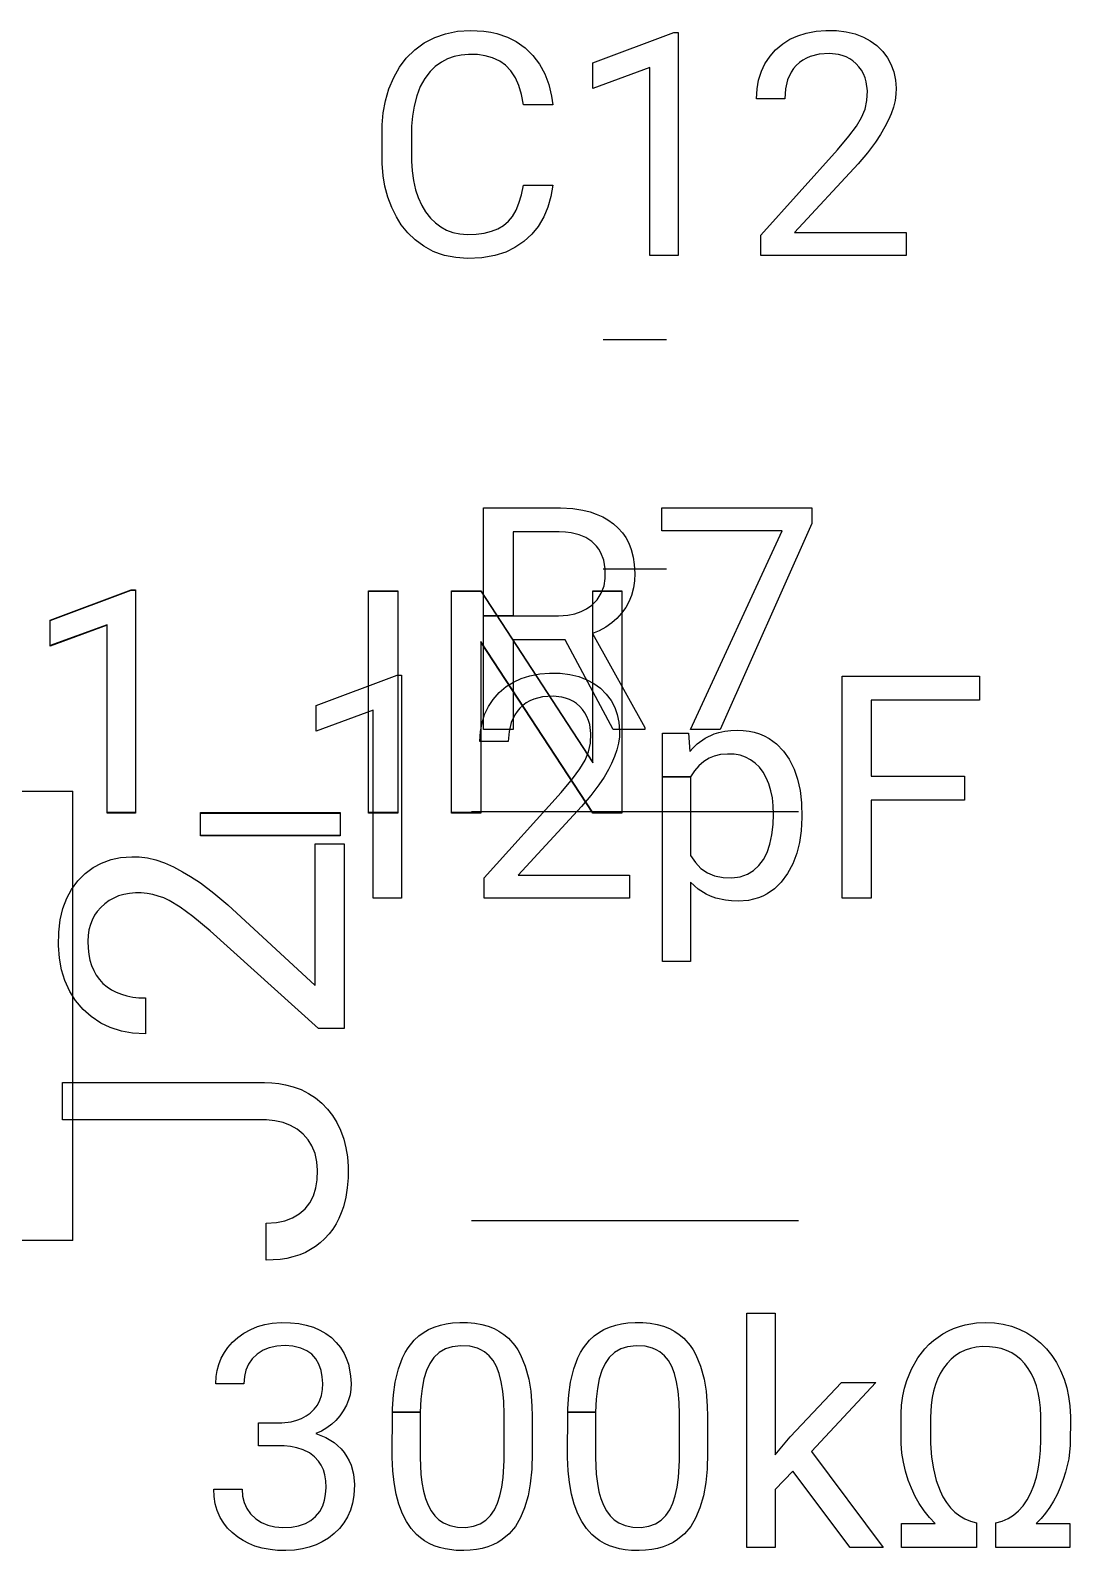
# Model space of a CAD drawing. Header units: inches. Extents: x 3.88 to 7.82, y -6.06 to -2.14.
# Drawn here: x 4.9729 to 5.155, y -3.637 to -3.3707 of the extents above; entities that cross this region are included whole.
import ezdxf

# ---------------------------------------------------------------- set-up
doc = ezdxf.new("R2010")
doc.units = ezdxf.units.IN
doc.header["$MEASUREMENT"] = 0
doc.layers.add('F.Silkscreen', color=41, linetype='CONTINUOUS', true_color=0xf2eda1)

msp = doc.modelspace()

# ---------------------------------------------------------------- linework, layer by layer
at = {"layer": 'F.Silkscreen', "linetype": 'CONTINUOUS'}
for p, q in [((5.04367, -3.37189), (5.04553, -3.37124)), ((5.04553, -3.37124), (5.04765, -3.37081)), ((5.04765, -3.37081), (5.04991, -3.37065)), ((5.04991, -3.37065), (5.05229, -3.37077)), ((5.05229, -3.37077), (5.05351, -3.37095)), ((5.05351, -3.37095), (5.05452, -3.37118)), ((5.05452, -3.37118), (5.05639, -3.37181)), ((5.05639, -3.37181), (5.05796, -3.3726)), ((5.07136, -3.37632), (5.08553, -3.371)), ((5.08553, -3.371), (5.08628, -3.371)), ((5.08628, -3.371), (5.08628, -3.41006)), ((5.10588, -3.37221), (5.10724, -3.37158)), ((5.10724, -3.37158), (5.10872, -3.37111)), ((5.10872, -3.37111), (5.11048, -3.37079)), ((5.11048, -3.37079), (5.1122, -3.37066)), ((5.1122, -3.37066), (5.11406, -3.37069)), ((5.11406, -3.37069), (5.11576, -3.3709)), ((5.11576, -3.3709), (5.11733, -3.37127)), ((5.11733, -3.37127), (5.11876, -3.37181)), ((5.11876, -3.37181), (5.11995, -3.37245)), ((5.03869, -3.37553), (5.04016, -3.37407)), ((5.04016, -3.37407), (5.04183, -3.37285)), ((5.04183, -3.37285), (5.04367, -3.37189)), ((5.05796, -3.3726), (5.0595, -3.37369)), ((5.0595, -3.37369), (5.06087, -3.37502)), ((5.1024, -3.37516), (5.10338, -3.37406)), ((5.10338, -3.37406), (5.10462, -3.373)), ((5.10462, -3.373), (5.10588, -3.37221)), ((5.11995, -3.37245), (5.12112, -3.37331)), ((5.12112, -3.37331), (5.12214, -3.37432)), ((5.12214, -3.37432), (5.12298, -3.37544)), ((5.03648, -3.3789), (5.0375, -3.37711)), ((5.0375, -3.37711), (5.03869, -3.37553)), ((5.04377, -3.37699), (5.04289, -3.37784)), ((5.04485, -3.37621), (5.04377, -3.37699)), ((5.04591, -3.37566), (5.04485, -3.37621)), ((5.04706, -3.37525), (5.04591, -3.37566)), ((5.04829, -3.37499), (5.04706, -3.37525)), ((5.0496, -3.37487), (5.04829, -3.37499)), ((5.05115, -3.3749), (5.0496, -3.37487)), ((5.0525, -3.37509), (5.05115, -3.3749)), ((5.05381, -3.37545), (5.0525, -3.37509)), ((5.05506, -3.37604), (5.05381, -3.37545)), ((5.05607, -3.37676), (5.05506, -3.37604)), ((5.057, -3.37774), (5.05607, -3.37676)), ((5.06087, -3.37502), (5.06201, -3.37654)), ((5.06201, -3.37654), (5.06294, -3.37824)), ((5.07136, -3.38081), (5.07136, -3.37632)), ((5.08132, -3.37715), (5.07136, -3.38081)), ((5.08132, -3.41006), (5.08132, -3.37715)), ((5.10089, -3.37779), (5.10151, -3.37648)), ((5.10151, -3.37648), (5.1024, -3.37516)), ((5.10699, -3.37679), (5.10652, -3.37735)), ((5.10753, -3.3763), (5.10699, -3.37679)), ((5.10812, -3.37588), (5.10753, -3.3763)), ((5.10876, -3.37552), (5.10812, -3.37588)), ((5.10945, -3.37523), (5.10876, -3.37552)), ((5.11099, -3.37484), (5.10945, -3.37523)), ((5.11283, -3.37471), (5.11099, -3.37484)), ((5.11437, -3.37486), (5.11283, -3.37471)), ((5.11503, -3.37503), (5.11437, -3.37486)), ((5.11573, -3.37529), (5.11503, -3.37503)), ((5.11638, -3.37564), (5.11573, -3.37529)), ((5.11692, -3.376), (5.11638, -3.37564)), ((5.11748, -3.37649), (5.11692, -3.376)), ((5.11798, -3.37704), (5.11748, -3.37649)), ((5.11841, -3.37764), (5.11798, -3.37704)), ((5.12298, -3.37544), (5.12358, -3.37657)), ((5.12358, -3.37657), (5.12406, -3.37791)), ((5.03565, -3.38088), (5.03648, -3.3789)), ((5.04193, -3.37907), (5.04114, -3.3805)), ((5.04289, -3.37784), (5.04193, -3.37907)), ((5.05779, -3.37897), (5.057, -3.37774)), ((5.05839, -3.38033), (5.05779, -3.37897)), ((5.06294, -3.37824), (5.06365, -3.38012)), ((5.10012, -3.38087), (5.10039, -3.37934)), ((5.10039, -3.37934), (5.10089, -3.37779)), ((5.10548, -3.37932), (5.10511, -3.38089)), ((5.10611, -3.37796), (5.10548, -3.37932)), ((5.10652, -3.37735), (5.10611, -3.37796)), ((5.11876, -3.37828), (5.11841, -3.37764)), ((5.11904, -3.37896), (5.11876, -3.37828)), ((5.11925, -3.37968), (5.11904, -3.37896)), ((5.11946, -3.38126), (5.11925, -3.37968)), ((5.12406, -3.37791), (5.12436, -3.37936)), ((5.12436, -3.37936), (5.12447, -3.38079)), ((5.03504, -3.38301), (5.03565, -3.38088)), ((5.04051, -3.38211), (5.04004, -3.3839)), ((5.04114, -3.3805), (5.04051, -3.38211)), ((5.05886, -3.3819), (5.05839, -3.38033)), ((5.05919, -3.38368), (5.05886, -3.3819)), ((5.06365, -3.38012), (5.06414, -3.3822)), ((5.06414, -3.3822), (5.06435, -3.38368)), ((5.10002, -3.38266), (5.10012, -3.38087)), ((5.10511, -3.38089), (5.10498, -3.38266)), ((5.11938, -3.38291), (5.11946, -3.38126)), ((5.12444, -3.38181), (5.12429, -3.38292)), ((5.12447, -3.38079), (5.12444, -3.38181)), ((5.03447, -3.38719), (5.03466, -3.38512)), ((5.03466, -3.38512), (5.03504, -3.38301)), ((5.04004, -3.3839), (5.03976, -3.38568)), ((5.06435, -3.38368), (5.05919, -3.38368)), ((5.10498, -3.38266), (5.10002, -3.38266)), ((5.11843, -3.38591), (5.11904, -3.38443)), ((5.11904, -3.38443), (5.11938, -3.38291)), ((5.12401, -3.38408), (5.1236, -3.38527)), ((5.12429, -3.38292), (5.12401, -3.38408)), ((5.03447, -3.39395), (5.03447, -3.38719)), ((5.03962, -3.38741), (5.0396, -3.39355)), ((5.03976, -3.38568), (5.03962, -3.38741)), ((5.11622, -3.38919), (5.11753, -3.38742)), ((5.11753, -3.38742), (5.11843, -3.38591)), ((5.12252, -3.38757), (5.12175, -3.38887)), ((5.12317, -3.3863), (5.12252, -3.38757)), ((5.1236, -3.38527), (5.12317, -3.3863)), ((5.11423, -3.39156), (5.11622, -3.38919)), ((5.12085, -3.39022), (5.11945, -3.39208)), ((5.12175, -3.38887), (5.12085, -3.39022)), ((5.10077, -3.40652), (5.11423, -3.39156)), ((5.11945, -3.39208), (5.11782, -3.394)), ((5.03466, -3.39613), (5.03447, -3.39395)), ((5.0396, -3.39355), (5.03971, -3.39523)), ((5.03971, -3.39523), (5.03996, -3.39697)), ((5.11782, -3.394), (5.10671, -3.40604)), ((5.03496, -3.39795), (5.03466, -3.39613)), ((5.03546, -3.39988), (5.03496, -3.39795)), ((5.03996, -3.39697), (5.04033, -3.39858)), ((5.05886, -3.39944), (5.05919, -3.39774)), ((5.05919, -3.39774), (5.06435, -3.39774)), ((5.06435, -3.39774), (5.06401, -3.39976)), ((5.03613, -3.40168), (5.03546, -3.39988)), ((5.04033, -3.39858), (5.04078, -3.39992)), ((5.04078, -3.39992), (5.0414, -3.4013)), ((5.05792, -3.40213), (5.05842, -3.40093)), ((5.05842, -3.40093), (5.05886, -3.39944)), ((5.06401, -3.39976), (5.06349, -3.40163)), ((5.03695, -3.40333), (5.03613, -3.40168)), ((5.03782, -3.4047), (5.03695, -3.40333)), ((5.0414, -3.4013), (5.04206, -3.40242)), ((5.04206, -3.40242), (5.04292, -3.40353)), ((5.04292, -3.40353), (5.04378, -3.40438)), ((5.05658, -3.40408), (5.05727, -3.40324)), ((5.05727, -3.40324), (5.05792, -3.40213)), ((5.06278, -3.40333), (5.0618, -3.40499)), ((5.06349, -3.40163), (5.06278, -3.40333)), ((5.03896, -3.4061), (5.03782, -3.4047)), ((5.04022, -3.40734), (5.03896, -3.4061)), ((5.04378, -3.40438), (5.04472, -3.40508)), ((5.04472, -3.40508), (5.04575, -3.40563)), ((5.04575, -3.40563), (5.04686, -3.40603)), ((5.04686, -3.40603), (5.04805, -3.40629)), ((5.04805, -3.40629), (5.04933, -3.40639)), ((5.04933, -3.40639), (5.05091, -3.40635)), ((5.05091, -3.40635), (5.05232, -3.40617)), ((5.05232, -3.40617), (5.05359, -3.40585)), ((5.05359, -3.40585), (5.05472, -3.4054)), ((5.05472, -3.4054), (5.05572, -3.40481)), ((5.05572, -3.40481), (5.05658, -3.40408)), ((5.0607, -3.40634), (5.0593, -3.40763)), ((5.0618, -3.40499), (5.0607, -3.40634)), ((5.10671, -3.40604), (5.12624, -3.40604)), ((5.12624, -3.40604), (5.12624, -3.41006)), ((5.04175, -3.40847), (5.04022, -3.40734)), ((5.04342, -3.40937), (5.04175, -3.40847)), ((5.05772, -3.40871), (5.05611, -3.40948)), ((5.0593, -3.40763), (5.05772, -3.40871)), ((5.10077, -3.41006), (5.10077, -3.40652)), ((5.04448, -3.40979), (5.04342, -3.40937)), ((5.0454, -3.41008), (5.04448, -3.40979)), ((5.04734, -3.41046), (5.0454, -3.41008)), ((5.04941, -3.41061), (5.04734, -3.41046)), ((5.05191, -3.41049), (5.04941, -3.41061)), ((5.05419, -3.41009), (5.05191, -3.41049)), ((5.05611, -3.40948), (5.05419, -3.41009)), ((5.08628, -3.41006), (5.08132, -3.41006)), ((5.12624, -3.41006), (5.10077, -3.41006)), ((5.0732, -3.4248), (5.08428, -3.4248)), ((5.05222, -3.45848), (5.05222, -3.45427)), ((5.05222, -3.45427), (5.06571, -3.45428)), ((5.06571, -3.45428), (5.06783, -3.45441)), ((5.08344, -3.45833), (5.08344, -3.45427)), ((5.08344, -3.45427), (5.10974, -3.45427)), ((5.10974, -3.45427), (5.10974, -3.45703)), ((5.06783, -3.45441), (5.0696, -3.45469)), ((5.0696, -3.45469), (5.07091, -3.45502)), ((5.07091, -3.45502), (5.07197, -3.45538)), ((5.07197, -3.45538), (5.0731, -3.45589)), ((5.0731, -3.45589), (5.07401, -3.4564)), ((5.07401, -3.4564), (5.07496, -3.45708)), ((5.10974, -3.45703), (5.09364, -3.49313)), ((5.05222, -3.47321), (5.05222, -3.45848)), ((5.06547, -3.45849), (5.05738, -3.45848)), ((5.05738, -3.45848), (5.05738, -3.47321)), ((5.06655, -3.45854), (5.06547, -3.45849)), ((5.06757, -3.45867), (5.06655, -3.45854)), ((5.06899, -3.45903), (5.06757, -3.45867)), ((5.07015, -3.45952), (5.06899, -3.45903)), ((5.07116, -3.46018), (5.07015, -3.45952)), ((5.07496, -3.45708), (5.07581, -3.45784)), ((5.07581, -3.45784), (5.07656, -3.45869)), ((5.07656, -3.45869), (5.07712, -3.4595)), ((5.07712, -3.4595), (5.07766, -3.46051)), ((5.10451, -3.45833), (5.08344, -3.45833)), ((5.08844, -3.49313), (5.10451, -3.45833)), ((5.07199, -3.46099), (5.07116, -3.46018)), ((5.07242, -3.46156), (5.07199, -3.46099)), ((5.07277, -3.46218), (5.07242, -3.46156)), ((5.07326, -3.46349), (5.07277, -3.46218)), ((5.07766, -3.46051), (5.07809, -3.46161)), ((5.07809, -3.46161), (5.07844, -3.46295)), ((5.0732, -3.46496), (5.08428, -3.46496)), ((5.07352, -3.46498), (5.07326, -3.46349)), ((5.07354, -3.46667), (5.07352, -3.46498)), ((5.07844, -3.46295), (5.07863, -3.46424)), ((5.07863, -3.46424), (5.07872, -3.46579)), ((5.07332, -3.46799), (5.07354, -3.46667)), ((5.07867, -3.46707), (5.07849, -3.46834)), ((5.07872, -3.46579), (5.07867, -3.46707)), ((4.97634, -3.47396), (4.99051, -3.46864)), ((4.97634, -3.47404), (4.99051, -3.46872)), ((4.99051, -3.46864), (4.99126, -3.46864)), ((4.99051, -3.46872), (4.99126, -3.46872)), ((4.99126, -3.46864), (4.99126, -3.5077)), ((4.99126, -3.46872), (4.99126, -3.50778)), ((5.03209, -3.5077), (5.03209, -3.46884)), ((5.03209, -3.46884), (5.0372, -3.46884)), ((5.03209, -3.50778), (5.03209, -3.46892)), ((5.03209, -3.46892), (5.0372, -3.46892)), ((5.0372, -3.46884), (5.0372, -3.5077)), ((5.0372, -3.46892), (5.0372, -3.50778)), ((5.04661, -3.5077), (5.04661, -3.46884)), ((5.04661, -3.46884), (5.05173, -3.46884)), ((5.04661, -3.50778), (5.04661, -3.46892)), ((5.04661, -3.46892), (5.05173, -3.46892)), ((5.05173, -3.46884), (5.07138, -3.49892)), ((5.05173, -3.46892), (5.07138, -3.499)), ((5.07138, -3.49892), (5.07138, -3.46884)), ((5.07138, -3.46884), (5.07646, -3.46884)), ((5.07138, -3.499), (5.07138, -3.46892)), ((5.07138, -3.46892), (5.07646, -3.46892)), ((5.07214, -3.47039), (5.07285, -3.46926)), ((5.07285, -3.46926), (5.07332, -3.46799)), ((5.07646, -3.46884), (5.07646, -3.5077)), ((5.07646, -3.46892), (5.07646, -3.50778)), ((5.07814, -3.46964), (5.07768, -3.47077)), ((5.07849, -3.46834), (5.07814, -3.46964)), ((5.06696, -3.4731), (5.0682, -3.47286)), ((5.0682, -3.47286), (5.06933, -3.47248)), ((5.06933, -3.47248), (5.07026, -3.47201)), ((5.07026, -3.47201), (5.07118, -3.47136)), ((5.07118, -3.47136), (5.07214, -3.47039)), ((5.07641, -3.47276), (5.07556, -3.47368)), ((5.07714, -3.47175), (5.07641, -3.47276)), ((5.07768, -3.47077), (5.07714, -3.47175)), ((4.97634, -3.47844), (4.97634, -3.47396)), ((4.97634, -3.47852), (4.97634, -3.47404)), ((4.9863, -3.47478), (4.97634, -3.47844)), ((4.9863, -3.47486), (4.97634, -3.47852)), ((4.9863, -3.5077), (4.9863, -3.47478)), ((4.9863, -3.50778), (4.9863, -3.47486)), ((5.05222, -3.49313), (5.05222, -3.47321)), ((5.05222, -3.47321), (5.05738, -3.47321)), ((5.05738, -3.47321), (5.05222, -3.47321)), ((5.05738, -3.47321), (5.06537, -3.47321)), ((5.06537, -3.47321), (5.06696, -3.4731)), ((5.07364, -3.47518), (5.07248, -3.47582)), ((5.07469, -3.47444), (5.07364, -3.47518)), ((5.07556, -3.47368), (5.07469, -3.47444)), ((5.07134, -3.5077), (5.05173, -3.47774)), ((5.05173, -3.47774), (5.05173, -3.5077)), ((5.07134, -3.50778), (5.05173, -3.47781)), ((5.05173, -3.47781), (5.05173, -3.50778)), ((5.06652, -3.47742), (5.05738, -3.47742)), ((5.05738, -3.47742), (5.05738, -3.49313)), ((5.07494, -3.49313), (5.06652, -3.47742)), ((5.07248, -3.47582), (5.07132, -3.47632)), ((5.07132, -3.47632), (5.08045, -3.49281)), ((5.02293, -3.48892), (5.03711, -3.4836)), ((5.03711, -3.4836), (5.03785, -3.4836)), ((5.03785, -3.4836), (5.03785, -3.52266)), ((5.0603, -3.48371), (5.06206, -3.48338)), ((5.06206, -3.48338), (5.06377, -3.48326)), ((5.06377, -3.48326), (5.06563, -3.48329)), ((5.06563, -3.48329), (5.06734, -3.4835)), ((5.06734, -3.4835), (5.0689, -3.48387)), ((5.05495, -3.48666), (5.0562, -3.4856)), ((5.0562, -3.4856), (5.05745, -3.48481)), ((5.05745, -3.48481), (5.05882, -3.48418)), ((5.05882, -3.48418), (5.0603, -3.48371)), ((5.0689, -3.48387), (5.07034, -3.48441)), ((5.07034, -3.48441), (5.07152, -3.48505)), ((5.07152, -3.48505), (5.07269, -3.48591)), ((5.07269, -3.48591), (5.07372, -3.48692)), ((5.11502, -3.52266), (5.11502, -3.4838)), ((5.11502, -3.4838), (5.13907, -3.4838)), ((5.13907, -3.4838), (5.13907, -3.48801)), ((5.02293, -3.49341), (5.02293, -3.48892)), ((5.05309, -3.48908), (5.05388, -3.48787)), ((5.05388, -3.48787), (5.05495, -3.48666)), ((5.0591, -3.4889), (5.05856, -3.48939)), ((5.05969, -3.48848), (5.0591, -3.4889)), ((5.06033, -3.48812), (5.05969, -3.48848)), ((5.06102, -3.48782), (5.06033, -3.48812)), ((5.06256, -3.48743), (5.06102, -3.48782)), ((5.06441, -3.4873), (5.06256, -3.48743)), ((5.06594, -3.48746), (5.06441, -3.4873)), ((5.0666, -3.48763), (5.06594, -3.48746)), ((5.0673, -3.48789), (5.0666, -3.48763)), ((5.06796, -3.48823), (5.0673, -3.48789)), ((5.0685, -3.4886), (5.06796, -3.48823)), ((5.06906, -3.48909), (5.0685, -3.4886)), ((5.07372, -3.48692), (5.07455, -3.48804)), ((5.07455, -3.48804), (5.07521, -3.48928)), ((5.13907, -3.48801), (5.12014, -3.48801)), ((5.12014, -3.48801), (5.12014, -3.50128)), ((5.03289, -3.48974), (5.02293, -3.49341)), ((5.03289, -3.52266), (5.03289, -3.48974)), ((5.05197, -3.49194), (5.05241, -3.49052)), ((5.05241, -3.49052), (5.05309, -3.48908)), ((5.05768, -3.49055), (5.05706, -3.49192)), ((5.05809, -3.48995), (5.05768, -3.49055)), ((5.05856, -3.48939), (5.05809, -3.48995)), ((5.06956, -3.48964), (5.06906, -3.48909)), ((5.06998, -3.49024), (5.06956, -3.48964)), ((5.07034, -3.49087), (5.06998, -3.49024)), ((5.07062, -3.49155), (5.07034, -3.49087)), ((5.07083, -3.49228), (5.07062, -3.49155)), ((5.07521, -3.48928), (5.07564, -3.49051)), ((5.07564, -3.49051), (5.07591, -3.49183)), ((5.05159, -3.49526), (5.0517, -3.49346)), ((5.0517, -3.49346), (5.05197, -3.49194)), ((5.05738, -3.49313), (5.05222, -3.49313)), ((5.05668, -3.49349), (5.05656, -3.49526)), ((5.05706, -3.49192), (5.05668, -3.49349)), ((5.07104, -3.49386), (5.07083, -3.49228)), ((5.07096, -3.4955), (5.07104, -3.49386)), ((5.08045, -3.49313), (5.07494, -3.49313)), ((5.07591, -3.49183), (5.07604, -3.49339)), ((5.07604, -3.49339), (5.07601, -3.4944)), ((5.08045, -3.49281), (5.08045, -3.49313)), ((5.08356, -3.5014), (5.08356, -3.49376)), ((5.08356, -3.49376), (5.08809, -3.49376)), ((5.08809, -3.49376), (5.08833, -3.49699)), ((5.09364, -3.49313), (5.08844, -3.49313)), ((5.09103, -3.49464), (5.09259, -3.49391)), ((5.09259, -3.49391), (5.09343, -3.49365)), ((5.09343, -3.49365), (5.09447, -3.49343)), ((5.09447, -3.49343), (5.09556, -3.49329)), ((5.09556, -3.49329), (5.09671, -3.49325)), ((5.09671, -3.49325), (5.09767, -3.49328)), ((5.09767, -3.49328), (5.09873, -3.49341)), ((5.09873, -3.49341), (5.09961, -3.49359)), ((5.09961, -3.49359), (5.10058, -3.49389)), ((5.10058, -3.49389), (5.10137, -3.49422)), ((5.10137, -3.49422), (5.10224, -3.4947)), ((5.05656, -3.49526), (5.05159, -3.49526)), ((5.07061, -3.49703), (5.07096, -3.4955)), ((5.07559, -3.49668), (5.07518, -3.49787)), ((5.07586, -3.49552), (5.07559, -3.49668)), ((5.07601, -3.4944), (5.07586, -3.49552)), ((5.08833, -3.49699), (5.08891, -3.49632)), ((5.08891, -3.49632), (5.08964, -3.49562)), ((5.08964, -3.49562), (5.09103, -3.49464)), ((5.10224, -3.4947), (5.10351, -3.49563)), ((5.10351, -3.49563), (5.10475, -3.49691)), ((5.10475, -3.49691), (5.10573, -3.49831)), ((5.0691, -3.50002), (5.07001, -3.49851)), ((5.07001, -3.49851), (5.07061, -3.49703)), ((5.07464, -3.49911), (5.0741, -3.50016)), ((5.07518, -3.49787), (5.07464, -3.49911)), ((5.08992, -3.49948), (5.08916, -3.50036)), ((5.09078, -3.49875), (5.08992, -3.49948)), ((5.09172, -3.49818), (5.09078, -3.49875)), ((5.09263, -3.49781), (5.09172, -3.49818)), ((5.09374, -3.49754), (5.09263, -3.49781)), ((5.09494, -3.49743), (5.09374, -3.49754)), ((5.09611, -3.49747), (5.09494, -3.49743)), ((5.09715, -3.49765), (5.09611, -3.49747)), ((5.09811, -3.49796), (5.09715, -3.49765)), ((5.099, -3.49842), (5.09811, -3.49796)), ((5.0998, -3.49902), (5.099, -3.49842)), ((5.10053, -3.49975), (5.0998, -3.49902)), ((5.10573, -3.49831), (5.1066, -3.50006)), ((5.06581, -3.50415), (5.06779, -3.50179)), ((5.06779, -3.50179), (5.0691, -3.50002)), ((5.07332, -3.50147), (5.07242, -3.50282)), ((5.0741, -3.50016), (5.07332, -3.50147)), ((5.08356, -3.51522), (5.08356, -3.5014)), ((5.08356, -3.5014), (5.08848, -3.5014)), ((5.08848, -3.5014), (5.08356, -3.5014)), ((5.08916, -3.50036), (5.08848, -3.5014)), ((5.08848, -3.5014), (5.08848, -3.51522)), ((5.10118, -3.50062), (5.10053, -3.49975)), ((5.10174, -3.50159), (5.10118, -3.50062)), ((5.1022, -3.50267), (5.10174, -3.50159)), ((5.1066, -3.50006), (5.10721, -3.50185)), ((5.10721, -3.50185), (5.10765, -3.50382)), ((5.12014, -3.50128), (5.13644, -3.50128)), ((5.13644, -3.50128), (5.13644, -3.50549)), ((4.90157, -3.50394), (4.98031, -3.50394)), ((4.98031, -3.58268), (4.98031, -3.50394)), ((5.05234, -3.51911), (5.06581, -3.50415)), ((5.07102, -3.50468), (5.06939, -3.5066)), ((5.07242, -3.50282), (5.07102, -3.50468)), ((5.10255, -3.50385), (5.1022, -3.50267)), ((5.10281, -3.50512), (5.10255, -3.50385)), ((5.10765, -3.50382), (5.1079, -3.50598)), ((5.05011, -3.50748), (5.10737, -3.50748)), ((5.06939, -3.5066), (5.05829, -3.51864)), ((5.10296, -3.5065), (5.10281, -3.50512)), ((5.10301, -3.50797), (5.10296, -3.5065)), ((5.1079, -3.50598), (5.10797, -3.50852)), ((5.13644, -3.50549), (5.12014, -3.50549)), ((5.12014, -3.50549), (5.12014, -3.52266)), ((4.99126, -3.5077), (4.9863, -3.5077)), ((4.99126, -3.50778), (4.9863, -3.50778)), ((5.00264, -3.51171), (5.00264, -3.5077)), ((5.00264, -3.5077), (5.02709, -3.5077)), ((5.00264, -3.51179), (5.00264, -3.50778)), ((5.00264, -3.50778), (5.02709, -3.50778)), ((5.02709, -3.5077), (5.02709, -3.51171)), ((5.02709, -3.50778), (5.02709, -3.51179)), ((5.0372, -3.5077), (5.03209, -3.5077)), ((5.0372, -3.50778), (5.03209, -3.50778)), ((5.05173, -3.5077), (5.04661, -3.5077)), ((5.05173, -3.50778), (5.04661, -3.50778)), ((5.07646, -3.5077), (5.07134, -3.5077)), ((5.07646, -3.50778), (5.07134, -3.50778)), ((5.10274, -3.51161), (5.10295, -3.5098)), ((5.10295, -3.5098), (5.10301, -3.50797)), ((5.10797, -3.50852), (5.10787, -3.51091)), ((5.02709, -3.51171), (5.00264, -3.51171)), ((5.02709, -3.51179), (5.00264, -3.51179)), ((5.10239, -3.51323), (5.10274, -3.51161)), ((5.10758, -3.51294), (5.10712, -3.51482)), ((5.10787, -3.51091), (5.10758, -3.51294)), ((4.98698, -3.51593), (4.98866, -3.51558)), ((4.98866, -3.51558), (4.99064, -3.51542)), ((4.99064, -3.51542), (4.99193, -3.51545)), ((4.99193, -3.51545), (4.99335, -3.51564)), ((4.99335, -3.51564), (4.99482, -3.51599)), ((5.02271, -3.53796), (5.02271, -3.51316)), ((5.02271, -3.51316), (5.02781, -3.51316)), ((5.02781, -3.51316), (5.02781, -3.54551)), ((5.08356, -3.53376), (5.08356, -3.51522)), ((5.08848, -3.51522), (5.08932, -3.51645)), ((5.10124, -3.5159), (5.10189, -3.51466)), ((5.10189, -3.51466), (5.10239, -3.51323)), ((5.10712, -3.51482), (5.10641, -3.51669)), ((4.98243, -3.51837), (4.98385, -3.5173)), ((4.98385, -3.5173), (4.98528, -3.51654)), ((4.98528, -3.51654), (4.98698, -3.51593)), ((4.99482, -3.51599), (4.99634, -3.51651)), ((4.99634, -3.51651), (4.9979, -3.51719)), ((4.9979, -3.51719), (4.99952, -3.51804)), ((4.99952, -3.51804), (5.00091, -3.51887)), ((5.08932, -3.51645), (5.0903, -3.51746)), ((5.0903, -3.51746), (5.09142, -3.51823)), ((5.09142, -3.51823), (5.09267, -3.51877)), ((5.09847, -3.51845), (5.09948, -3.51783)), ((5.09948, -3.51783), (5.10045, -3.51694)), ((5.10045, -3.51694), (5.10124, -3.5159)), ((5.10641, -3.51669), (5.10548, -3.51838)), ((4.98005, -3.52116), (4.98114, -3.51966)), ((4.98114, -3.51966), (4.98243, -3.51837)), ((5.00091, -3.51887), (5.00262, -3.52001)), ((5.00262, -3.52001), (5.00498, -3.52179)), ((5.05234, -3.52266), (5.05234, -3.51911)), ((5.05829, -3.51864), (5.07781, -3.51864)), ((5.07781, -3.51864), (5.07781, -3.52266)), ((5.08917, -3.52055), (5.08848, -3.51986)), ((5.08848, -3.51986), (5.08848, -3.53376)), ((5.08981, -3.52108), (5.08917, -3.52055)), ((5.09267, -3.51877), (5.09419, -3.51909)), ((5.09419, -3.51909), (5.09573, -3.51914)), ((5.09573, -3.51914), (5.09717, -3.51893)), ((5.09717, -3.51893), (5.09847, -3.51845)), ((5.10436, -3.51988), (5.1032, -3.52102)), ((5.10548, -3.51838), (5.10436, -3.51988)), ((4.97856, -3.52448), (4.97924, -3.52266)), ((4.97924, -3.52266), (4.98005, -3.52116)), ((4.98664, -3.52311), (4.98589, -3.52365)), ((4.98745, -3.52266), (4.98664, -3.52311)), ((4.98831, -3.5223), (4.98745, -3.52266)), ((4.98923, -3.52203), (4.98831, -3.5223)), ((4.99021, -3.52186), (4.98923, -3.52203)), ((4.99124, -3.52177), (4.99021, -3.52186)), ((4.99226, -3.52177), (4.99124, -3.52177)), ((4.99333, -3.52187), (4.99226, -3.52177)), ((4.9943, -3.52205), (4.99333, -3.52187)), ((4.99526, -3.52231), (4.9943, -3.52205)), ((4.99621, -3.52265), (4.99526, -3.52231)), ((4.99715, -3.52308), (4.99621, -3.52265)), ((4.99906, -3.52423), (4.99715, -3.52308)), ((5.00498, -3.52179), (5.00742, -3.52386)), ((5.03785, -3.52266), (5.03289, -3.52266)), ((5.07781, -3.52266), (5.05234, -3.52266)), ((5.0912, -3.52197), (5.08981, -3.52108)), ((5.09195, -3.52232), (5.0912, -3.52197)), ((5.09288, -3.52266), (5.09195, -3.52232)), ((5.09459, -3.52305), (5.09288, -3.52266)), ((5.09566, -3.52317), (5.09459, -3.52305)), ((5.09679, -3.52321), (5.09566, -3.52317)), ((5.09865, -3.52307), (5.09679, -3.52321)), ((5.10035, -3.52264), (5.09865, -3.52307)), ((5.10115, -3.52232), (5.10035, -3.52264)), ((5.10191, -3.52193), (5.10115, -3.52232)), ((5.1032, -3.52102), (5.10191, -3.52193)), ((5.12014, -3.52266), (5.11502, -3.52266)), ((4.97808, -3.52647), (4.97856, -3.52448)), ((4.9841, -3.52568), (4.98366, -3.52651)), ((4.98456, -3.525), (4.9841, -3.52568)), ((4.98519, -3.52429), (4.98456, -3.525)), ((4.98589, -3.52365), (4.98519, -3.52429)), ((5.00131, -3.52589), (4.99906, -3.52423)), ((5.00431, -3.52841), (5.00131, -3.52589)), ((5.00742, -3.52386), (5.02271, -3.53796)), ((4.97777, -3.53099), (4.97782, -3.52863)), ((4.97782, -3.52863), (4.97808, -3.52647)), ((4.98311, -3.52824), (4.98296, -3.52925)), ((4.98336, -3.5273), (4.98311, -3.52824)), ((4.98366, -3.52651), (4.98336, -3.5273)), ((5.02331, -3.54551), (5.00431, -3.52841)), ((4.97794, -3.53318), (4.97777, -3.53099)), ((4.98296, -3.52925), (4.98291, -3.53019)), ((4.98291, -3.53019), (4.98296, -3.53145)), ((4.98296, -3.53145), (4.98308, -3.53253)), ((4.97831, -3.53521), (4.97794, -3.53318)), ((4.98308, -3.53253), (4.98329, -3.53354)), ((4.98329, -3.53354), (4.98358, -3.53449)), ((5.08848, -3.53376), (5.08356, -3.53376)), ((4.97888, -3.53711), (4.97831, -3.53521)), ((4.98358, -3.53449), (4.98395, -3.53537)), ((4.98395, -3.53537), (4.9844, -3.53618)), ((4.9844, -3.53618), (4.98494, -3.53693)), ((4.98494, -3.53693), (4.98556, -3.53761)), ((4.97975, -3.53902), (4.97888, -3.53711)), ((4.98075, -3.54062), (4.97975, -3.53902)), ((4.98556, -3.53761), (4.98627, -3.53821)), ((4.98627, -3.53821), (4.98704, -3.53873)), ((4.98704, -3.53873), (4.98788, -3.53917)), ((4.98788, -3.53917), (4.98878, -3.53952)), ((4.98878, -3.53952), (4.98974, -3.5398)), ((4.9821, -3.5422), (4.98075, -3.54062)), ((4.98349, -3.54344), (4.9821, -3.5422)), ((4.98974, -3.5398), (4.99077, -3.54)), ((4.99077, -3.54), (4.99186, -3.54012)), ((4.99186, -3.54012), (4.99301, -3.54016)), ((4.99301, -3.54016), (4.99301, -3.54646)), ((4.98517, -3.54457), (4.98349, -3.54344)), ((4.98683, -3.54536), (4.98517, -3.54457)), ((4.9888, -3.54599), (4.98683, -3.54536)), ((4.99074, -3.54633), (4.9888, -3.54599)), ((4.99301, -3.54646), (4.99074, -3.54633)), ((5.02781, -3.54551), (5.02331, -3.54551)), ((4.97846, -3.56151), (4.97846, -3.55496)), ((4.97846, -3.55496), (5.01386, -3.55497)), ((5.01386, -3.55497), (5.01514, -3.55503)), ((5.01514, -3.55503), (5.01637, -3.55517)), ((5.01637, -3.55517), (5.01755, -3.55538)), ((5.01755, -3.55538), (5.01885, -3.55572)), ((5.01885, -3.55572), (5.02025, -3.55623)), ((5.02025, -3.55623), (5.02156, -3.55688)), ((5.02156, -3.55688), (5.02276, -3.55766)), ((5.02276, -3.55766), (5.02387, -3.55857)), ((5.02387, -3.55857), (5.02488, -3.55962)), ((5.02488, -3.55962), (5.02577, -3.56076)), ((5.02577, -3.56076), (5.02654, -3.56199)), ((5.01421, -3.56153), (4.97846, -3.56151)), ((5.01566, -3.56167), (5.01421, -3.56153)), ((5.01711, -3.56199), (5.01566, -3.56167)), ((5.01842, -3.56249), (5.01711, -3.56199)), ((5.01959, -3.56316), (5.01842, -3.56249)), ((5.02061, -3.56401), (5.01959, -3.56316)), ((5.02654, -3.56199), (5.02718, -3.56331)), ((5.02718, -3.56331), (5.02775, -3.5649)), ((5.02148, -3.565), (5.02061, -3.56401)), ((5.02217, -3.5661), (5.02148, -3.565)), ((5.02271, -3.56742), (5.02217, -3.5661)), ((5.02775, -3.5649), (5.02812, -3.5664)), ((5.02304, -3.56886), (5.02271, -3.56742)), ((5.02316, -3.57031), (5.02304, -3.56886)), ((5.02812, -3.5664), (5.02837, -3.568)), ((5.02837, -3.568), (5.0285, -3.56969)), ((5.02309, -3.57201), (5.02316, -3.57031)), ((5.0285, -3.56969), (5.02849, -3.57169)), ((5.02242, -3.57485), (5.02286, -3.57345)), ((5.02286, -3.57345), (5.02309, -3.57201)), ((5.02836, -3.57341), (5.02811, -3.57504)), ((5.02849, -3.57169), (5.02836, -3.57341)), ((5.02096, -3.57712), (5.02179, -3.57607)), ((5.02179, -3.57607), (5.02242, -3.57485)), ((5.02768, -3.57674), (5.02731, -3.5778)), ((5.02811, -3.57504), (5.02768, -3.57674)), ((5.01416, -3.57961), (5.01594, -3.5795)), ((5.01594, -3.5795), (5.01742, -3.57919)), ((5.01742, -3.57919), (5.01875, -3.57869)), ((5.01875, -3.57869), (5.01993, -3.578)), ((5.01993, -3.578), (5.02096, -3.57712)), ((5.02688, -3.57881), (5.02638, -3.57976)), ((5.02731, -3.5778), (5.02688, -3.57881)), ((5.05011, -3.57913), (5.10737, -3.57913)), ((5.01416, -3.58611), (5.01416, -3.57961)), ((5.02517, -3.58149), (5.02436, -3.58239)), ((5.02581, -3.58065), (5.02517, -3.58149)), ((5.02638, -3.57976), (5.02581, -3.58065)), ((4.98031, -3.58268), (4.90157, -3.58268)), ((5.02101, -3.58474), (5.02004, -3.58515)), ((5.02193, -3.58426), (5.02101, -3.58474)), ((5.02279, -3.58371), (5.02193, -3.58426)), ((5.0236, -3.58308), (5.02279, -3.58371)), ((5.02436, -3.58239), (5.0236, -3.58308)), ((5.01661, -3.58597), (5.01416, -3.58611)), ((5.01775, -3.58579), (5.01661, -3.58597)), ((5.01884, -3.58554), (5.01775, -3.58579)), ((5.02004, -3.58515), (5.01884, -3.58554)), ((5.09835, -3.63644), (5.09835, -3.59541)), ((5.09835, -3.59541), (5.10327, -3.59541)), ((5.10327, -3.59541), (5.10327, -3.62022)), ((5.01146, -3.59823), (5.01263, -3.59775)), ((5.01263, -3.59775), (5.01389, -3.59739)), ((5.01389, -3.59739), (5.01521, -3.59715)), ((5.01521, -3.59715), (5.01676, -3.59703)), ((5.01676, -3.59703), (5.01842, -3.59706)), ((5.01842, -3.59706), (5.01985, -3.59721)), ((5.01985, -3.59721), (5.02118, -3.59747)), ((5.02118, -3.59747), (5.02242, -3.59785)), ((5.02242, -3.59785), (5.02357, -3.59834)), ((5.04256, -3.59828), (5.04359, -3.59783)), ((5.04359, -3.59783), (5.04469, -3.59748)), ((5.04469, -3.59748), (5.04569, -3.59726)), ((5.04569, -3.59726), (5.04676, -3.59711)), ((5.04676, -3.59711), (5.04807, -3.59703)), ((5.04807, -3.59703), (5.04943, -3.59705)), ((5.04943, -3.59705), (5.05071, -3.59717)), ((5.05071, -3.59717), (5.05191, -3.59738)), ((5.05191, -3.59738), (5.05303, -3.59769)), ((5.05303, -3.59769), (5.05407, -3.5981)), ((5.05407, -3.5981), (5.0549, -3.59852)), ((5.07327, -3.59828), (5.07429, -3.59783)), ((5.07429, -3.59783), (5.0754, -3.59748)), ((5.0754, -3.59748), (5.0764, -3.59726)), ((5.0764, -3.59726), (5.07747, -3.59711)), ((5.07747, -3.59711), (5.07878, -3.59703)), ((5.07878, -3.59703), (5.08014, -3.59705)), ((5.08014, -3.59705), (5.08142, -3.59717)), ((5.08142, -3.59717), (5.08262, -3.59738)), ((5.08262, -3.59738), (5.08374, -3.59769)), ((5.08374, -3.59769), (5.08478, -3.5981)), ((5.08478, -3.5981), (5.08574, -3.5986)), ((5.13364, -3.59849), (5.13455, -3.59808)), ((5.13455, -3.59808), (5.1356, -3.5977)), ((5.1356, -3.5977), (5.13657, -3.59743)), ((5.13657, -3.59743), (5.13858, -3.5971)), ((5.13858, -3.5971), (5.14016, -3.59703)), ((5.14016, -3.59703), (5.14172, -3.5971)), ((5.14172, -3.5971), (5.14322, -3.59732)), ((5.14322, -3.59732), (5.14467, -3.59769)), ((5.14467, -3.59769), (5.14605, -3.5982)), ((5.14605, -3.5982), (5.14737, -3.59886)), ((5.00744, -3.6014), (5.00826, -3.60048)), ((5.00826, -3.60048), (5.0092, -3.59964)), ((5.0092, -3.59964), (5.01023, -3.5989)), ((5.01023, -3.5989), (5.01146, -3.59823)), ((5.02357, -3.59834), (5.02462, -3.59895)), ((5.02462, -3.59895), (5.02557, -3.59967)), ((5.02557, -3.59967), (5.02643, -3.60051)), ((5.02643, -3.60051), (5.02717, -3.60143)), ((5.03899, -3.60147), (5.04008, -3.60011)), ((5.04008, -3.60011), (5.04088, -3.59937)), ((5.04088, -3.59937), (5.04162, -3.59882)), ((5.04162, -3.59882), (5.04256, -3.59828)), ((5.0549, -3.59852), (5.05579, -3.5991)), ((5.05579, -3.5991), (5.0566, -3.59978)), ((5.0566, -3.59978), (5.05772, -3.60104)), ((5.0697, -3.60147), (5.07079, -3.60011)), ((5.07079, -3.60011), (5.07158, -3.59937)), ((5.07158, -3.59937), (5.07233, -3.59882)), ((5.07233, -3.59882), (5.07327, -3.59828)), ((5.08574, -3.5986), (5.0865, -3.5991)), ((5.0865, -3.5991), (5.08731, -3.59978)), ((5.08731, -3.59978), (5.08843, -3.60104)), ((5.12951, -3.60163), (5.13029, -3.60082)), ((5.13029, -3.60082), (5.13103, -3.60017)), ((5.13103, -3.60017), (5.13266, -3.59902)), ((5.13266, -3.59902), (5.13364, -3.59849)), ((5.14737, -3.59886), (5.14862, -3.59966)), ((5.14862, -3.59966), (5.14977, -3.60058)), ((5.14977, -3.60058), (5.15081, -3.60162)), ((5.00583, -3.60439), (5.00626, -3.6033)), ((5.00626, -3.6033), (5.00683, -3.60226)), ((5.00683, -3.60226), (5.00744, -3.6014)), ((5.01171, -3.6034), (5.01107, -3.60432)), ((5.01259, -3.60255), (5.01171, -3.6034)), ((5.01362, -3.60188), (5.01259, -3.60255)), ((5.0147, -3.60144), (5.01362, -3.60188)), ((5.016, -3.60116), (5.0147, -3.60144)), ((5.01746, -3.60108), (5.016, -3.60116)), ((5.01884, -3.60119), (5.01746, -3.60108)), ((5.02022, -3.60151), (5.01884, -3.60119)), ((5.02126, -3.60197), (5.02022, -3.60151)), ((5.02213, -3.60259), (5.02126, -3.60197)), ((5.02284, -3.60337), (5.02213, -3.60259)), ((5.02339, -3.60432), (5.02284, -3.60337)), ((5.02717, -3.60143), (5.02779, -3.60244)), ((5.02779, -3.60244), (5.02818, -3.60329)), ((5.02818, -3.60329), (5.02854, -3.60432)), ((5.03732, -3.60513), (5.03802, -3.60324)), ((5.03802, -3.60324), (5.03848, -3.60231)), ((5.03848, -3.60231), (5.03899, -3.60147)), ((5.04354, -3.60313), (5.04279, -3.60423)), ((5.04446, -3.60226), (5.04354, -3.60313)), ((5.04555, -3.60163), (5.04446, -3.60226)), ((5.0467, -3.60126), (5.04555, -3.60163)), ((5.04823, -3.60109), (5.0467, -3.60126)), ((5.04982, -3.60118), (5.04823, -3.60109)), ((5.05114, -3.60152), (5.04982, -3.60118)), ((5.05177, -3.6018), (5.05114, -3.60152)), ((5.05236, -3.60215), (5.05177, -3.6018)), ((5.05318, -3.60284), (5.05236, -3.60215)), ((5.05388, -3.60369), (5.05318, -3.60284)), ((5.05772, -3.60104), (5.05824, -3.60183)), ((5.05824, -3.60183), (5.05872, -3.6027)), ((5.05872, -3.6027), (5.05953, -3.60467)), ((5.06803, -3.60513), (5.06873, -3.60324)), ((5.06873, -3.60324), (5.06919, -3.60231)), ((5.06919, -3.60231), (5.0697, -3.60147)), ((5.07425, -3.60313), (5.0735, -3.60423)), ((5.07517, -3.60226), (5.07425, -3.60313)), ((5.07626, -3.60163), (5.07517, -3.60226)), ((5.07741, -3.60126), (5.07626, -3.60163)), ((5.07894, -3.60109), (5.07741, -3.60126)), ((5.08053, -3.60118), (5.07894, -3.60109)), ((5.08184, -3.60152), (5.08053, -3.60118)), ((5.08248, -3.6018), (5.08184, -3.60152)), ((5.08307, -3.60215), (5.08248, -3.6018)), ((5.08389, -3.60284), (5.08307, -3.60215)), ((5.08459, -3.60369), (5.08389, -3.60284)), ((5.08843, -3.60104), (5.08895, -3.60183)), ((5.08895, -3.60183), (5.08943, -3.6027)), ((5.08943, -3.6027), (5.09024, -3.60467)), ((5.12717, -3.60518), (5.12827, -3.60323)), ((5.12827, -3.60323), (5.12951, -3.60163)), ((5.1341, -3.60345), (5.1334, -3.60418)), ((5.13486, -3.60282), (5.1341, -3.60345)), ((5.13569, -3.6023), (5.13486, -3.60282)), ((5.13657, -3.60188), (5.13569, -3.6023)), ((5.13752, -3.60157), (5.13657, -3.60188)), ((5.13853, -3.60136), (5.13752, -3.60157)), ((5.1396, -3.60125), (5.13853, -3.60136)), ((5.14085, -3.60126), (5.1396, -3.60125)), ((5.1419, -3.60138), (5.14085, -3.60126)), ((5.1429, -3.6016), (5.1419, -3.60138)), ((5.14384, -3.60192), (5.1429, -3.6016)), ((5.14472, -3.60235), (5.14384, -3.60192)), ((5.14553, -3.60288), (5.14472, -3.60235)), ((5.1463, -3.60351), (5.14553, -3.60288)), ((5.147, -3.60424), (5.1463, -3.60351)), ((5.15081, -3.60162), (5.15174, -3.60278)), ((5.15174, -3.60278), (5.15258, -3.60406)), ((5.00538, -3.6065), (5.00555, -3.60542)), ((5.00555, -3.60542), (5.00583, -3.60439)), ((5.01061, -3.60536), (5.01033, -3.60651)), ((5.01107, -3.60432), (5.01061, -3.60536)), ((5.02377, -3.60543), (5.02339, -3.60432)), ((5.02397, -3.60652), (5.02377, -3.60543)), ((5.02854, -3.60432), (5.02877, -3.60529)), ((5.02877, -3.60529), (5.02894, -3.60645)), ((5.03675, -3.60749), (5.03732, -3.60513)), ((5.04223, -3.60546), (5.04179, -3.6069)), ((5.04279, -3.60423), (5.04223, -3.60546)), ((5.05447, -3.60473), (5.05388, -3.60369)), ((5.05495, -3.60596), (5.05447, -3.60473)), ((5.05533, -3.6074), (5.05495, -3.60596)), ((5.05953, -3.60467), (5.06013, -3.60694)), ((5.06745, -3.60749), (5.06803, -3.60513)), ((5.07294, -3.60546), (5.07249, -3.6069)), ((5.0735, -3.60423), (5.07294, -3.60546)), ((5.08518, -3.60473), (5.08459, -3.60369)), ((5.08566, -3.60596), (5.08518, -3.60473)), ((5.08604, -3.6074), (5.08566, -3.60596)), ((5.09024, -3.60467), (5.09084, -3.60694)), ((5.12636, -3.60719), (5.12717, -3.60518)), ((5.1322, -3.60594), (5.13172, -3.60695)), ((5.13276, -3.60502), (5.1322, -3.60594)), ((5.1334, -3.60418), (5.13276, -3.60502)), ((5.14763, -3.60508), (5.147, -3.60424)), ((5.14819, -3.60599), (5.14763, -3.60508)), ((5.14867, -3.60701), (5.14819, -3.60599)), ((5.15258, -3.60406), (5.1533, -3.60546)), ((5.1533, -3.60546), (5.1539, -3.60693)), ((5.00531, -3.60778), (5.00538, -3.6065)), ((5.01024, -3.60778), (5.00531, -3.60778)), ((5.01033, -3.60651), (5.01024, -3.60778)), ((5.02384, -3.60979), (5.02402, -3.60876)), ((5.02405, -3.60772), (5.02397, -3.60652)), ((5.02402, -3.60876), (5.02405, -3.60772)), ((5.02898, -3.60873), (5.02884, -3.60967)), ((5.02894, -3.60645), (5.02901, -3.60769)), ((5.02901, -3.60769), (5.02898, -3.60873)), ((5.03643, -3.60969), (5.03675, -3.60749)), ((5.04146, -3.60857), (5.04124, -3.61045)), ((5.04179, -3.6069), (5.04146, -3.60857)), ((5.0556, -3.60903), (5.05533, -3.6074)), ((5.06013, -3.60694), (5.06048, -3.60907)), ((5.06714, -3.60969), (5.06745, -3.60749)), ((5.07216, -3.60857), (5.07195, -3.61045)), ((5.07249, -3.6069), (5.07216, -3.60857)), ((5.08631, -3.60903), (5.08604, -3.6074)), ((5.09084, -3.60694), (5.09119, -3.60907)), ((5.10591, -3.61707), (5.11492, -3.60754)), ((5.12091, -3.60754), (5.10969, -3.61963)), ((5.11492, -3.60754), (5.12091, -3.60754)), ((5.12567, -3.6099), (5.12597, -3.60852)), ((5.12597, -3.60852), (5.12636, -3.60719)), ((5.13137, -3.6079), (5.13104, -3.60907)), ((5.13172, -3.60695), (5.13137, -3.6079)), ((5.14907, -3.60811), (5.14867, -3.60701)), ((5.14938, -3.6093), (5.14907, -3.60811)), ((5.1539, -3.60693), (5.15438, -3.60848)), ((5.15438, -3.60848), (5.1547, -3.60997)), ((5.02257, -3.61221), (5.02311, -3.61151)), ((5.02311, -3.61151), (5.02355, -3.61065)), ((5.02355, -3.61065), (5.02384, -3.60979)), ((5.0282, -3.61151), (5.02766, -3.61249)), ((5.02858, -3.6106), (5.0282, -3.61151)), ((5.02884, -3.60967), (5.02858, -3.6106)), ((5.03626, -3.6121), (5.03643, -3.60969)), ((5.04124, -3.61045), (5.04114, -3.61274)), ((5.05576, -3.61086), (5.0556, -3.60903)), ((5.05583, -3.61309), (5.05576, -3.61086)), ((5.06048, -3.60907), (5.0607, -3.61166)), ((5.06696, -3.6121), (5.06714, -3.60969)), ((5.07195, -3.61045), (5.07185, -3.61274)), ((5.08648, -3.61104), (5.08631, -3.60903)), ((5.08654, -3.61309), (5.08648, -3.61104)), ((5.09119, -3.60907), (5.09141, -3.61166)), ((5.12534, -3.61296), (5.12545, -3.61148)), ((5.12545, -3.61148), (5.12567, -3.6099)), ((5.13063, -3.6115), (5.13051, -3.61366)), ((5.13081, -3.61017), (5.13063, -3.6115)), ((5.13104, -3.60907), (5.13081, -3.61017)), ((5.14961, -3.61058), (5.14938, -3.6093)), ((5.14977, -3.61196), (5.14961, -3.61058)), ((5.1547, -3.60997), (5.15493, -3.61165)), ((5.01852, -3.61441), (5.01952, -3.61416)), ((5.01952, -3.61416), (5.02035, -3.61385)), ((5.02035, -3.61385), (5.02118, -3.6134)), ((5.02118, -3.6134), (5.02186, -3.6129)), ((5.02186, -3.6129), (5.02257, -3.61221)), ((5.02634, -3.61418), (5.02562, -3.61485)), ((5.02704, -3.61337), (5.02634, -3.61418)), ((5.02766, -3.61249), (5.02704, -3.61337)), ((5.03622, -3.62053), (5.03625, -3.61274)), ((5.03625, -3.61274), (5.03626, -3.6121)), ((5.03625, -3.61274), (5.04114, -3.61274)), ((5.04114, -3.61274), (5.03625, -3.61274)), ((5.04114, -3.61274), (5.04114, -3.62065)), ((5.05583, -3.6212), (5.05583, -3.61309)), ((5.0607, -3.61166), (5.06075, -3.61344)), ((5.06075, -3.61344), (5.06075, -3.61986)), ((5.06693, -3.62053), (5.06696, -3.61274)), ((5.06696, -3.61274), (5.06696, -3.6121)), ((5.06696, -3.61274), (5.07185, -3.61274)), ((5.07185, -3.61274), (5.06696, -3.61274)), ((5.07185, -3.61274), (5.07185, -3.62065)), ((5.08654, -3.6212), (5.08654, -3.61309)), ((5.09141, -3.61166), (5.09146, -3.61344)), ((5.09146, -3.61344), (5.09146, -3.61986)), ((5.12535, -3.6182), (5.12534, -3.61296)), ((5.13051, -3.61366), (5.13053, -3.61824)), ((5.14984, -3.61342), (5.14977, -3.61196)), ((5.14984, -3.61758), (5.14984, -3.61342)), ((5.15493, -3.61165), (5.15504, -3.61356)), ((5.15504, -3.61356), (5.15499, -3.61852)), ((5.01283, -3.61459), (5.0169, -3.61458)), ((5.01283, -3.61864), (5.01283, -3.61459)), ((5.0169, -3.61458), (5.01852, -3.61441)), ((5.02381, -3.61605), (5.02287, -3.61648)), ((5.02287, -3.61648), (5.02457, -3.61716)), ((5.02476, -3.61549), (5.02381, -3.61605)), ((5.02562, -3.61485), (5.02476, -3.61549)), ((5.01729, -3.61866), (5.01283, -3.61864)), ((5.01841, -3.61877), (5.01729, -3.61866)), ((5.01954, -3.61899), (5.01841, -3.61877)), ((5.02065, -3.61935), (5.01954, -3.61899)), ((5.02171, -3.61988), (5.02065, -3.61935)), ((5.02457, -3.61716), (5.02603, -3.61805)), ((5.02603, -3.61805), (5.02667, -3.61858)), ((5.02667, -3.61858), (5.02726, -3.61916)), ((5.02726, -3.61916), (5.02778, -3.61979)), ((5.10327, -3.62022), (5.10591, -3.61707)), ((5.1255, -3.61994), (5.12535, -3.6182)), ((5.13053, -3.61824), (5.1307, -3.62064)), ((5.1496, -3.62123), (5.14977, -3.61946)), ((5.14977, -3.61946), (5.14984, -3.61758)), ((5.15499, -3.61852), (5.15471, -3.62089)), ((5.02262, -3.62055), (5.02171, -3.61988)), ((5.02332, -3.62129), (5.02262, -3.62055)), ((5.02379, -3.622), (5.02332, -3.62129)), ((5.02419, -3.62286), (5.02379, -3.622)), ((5.02778, -3.61979), (5.0283, -3.62055)), ((5.0283, -3.62055), (5.02869, -3.62127)), ((5.02869, -3.62127), (5.02901, -3.62204)), ((5.02901, -3.62204), (5.02943, -3.62359)), ((5.03623, -3.62065), (5.03622, -3.62053)), ((5.03633, -3.62299), (5.03623, -3.62065)), ((5.04114, -3.62065), (5.04126, -3.62359)), ((5.05567, -3.62419), (5.05583, -3.6212)), ((5.06075, -3.61986), (5.06066, -3.62271)), ((5.06693, -3.62065), (5.06693, -3.62053)), ((5.06704, -3.62299), (5.06693, -3.62065)), ((5.07185, -3.62065), (5.07197, -3.62359)), ((5.08637, -3.62419), (5.08654, -3.6212)), ((5.09146, -3.61986), (5.09137, -3.62271)), ((5.10969, -3.61963), (5.12224, -3.63644)), ((5.12576, -3.62152), (5.1255, -3.61994)), ((5.12613, -3.62309), (5.12576, -3.62152)), ((5.1307, -3.62064), (5.131, -3.62268)), ((5.14937, -3.62272), (5.1496, -3.62123)), ((5.15471, -3.62089), (5.15417, -3.62323)), ((5.02444, -3.62373), (5.02419, -3.62286)), ((5.0246, -3.62477), (5.02444, -3.62373)), ((5.02464, -3.62591), (5.0246, -3.62477)), ((5.02943, -3.62359), (5.0296, -3.6254)), ((5.03654, -3.62504), (5.03633, -3.62299)), ((5.04126, -3.62359), (5.04142, -3.62507)), ((5.05543, -3.62589), (5.05567, -3.62419)), ((5.06066, -3.62271), (5.0604, -3.62529)), ((5.06725, -3.62504), (5.06704, -3.62299)), ((5.07197, -3.62359), (5.07216, -3.62522)), ((5.08614, -3.62589), (5.08637, -3.62419)), ((5.09137, -3.62271), (5.09114, -3.62507)), ((5.10638, -3.62305), (5.10327, -3.62628)), ((5.11642, -3.63644), (5.10638, -3.62305)), ((5.12661, -3.62464), (5.12613, -3.62309)), ((5.12715, -3.62604), (5.12661, -3.62464)), ((5.131, -3.62268), (5.1315, -3.6247)), ((5.1315, -3.6247), (5.13217, -3.62652)), ((5.14862, -3.62556), (5.14906, -3.62412)), ((5.14906, -3.62412), (5.14937, -3.62272)), ((5.15376, -3.62452), (5.15322, -3.62592)), ((5.15417, -3.62323), (5.15376, -3.62452)), ((5.00503, -3.62753), (5.00496, -3.6262)), ((5.00496, -3.6262), (5.00992, -3.6262)), ((5.00992, -3.6262), (5.01002, -3.62748)), ((5.01002, -3.62748), (5.01028, -3.62857)), ((5.02436, -3.62818), (5.02456, -3.62714)), ((5.02456, -3.62714), (5.02464, -3.62591)), ((5.02951, -3.62735), (5.02927, -3.62867)), ((5.0296, -3.6254), (5.02951, -3.62735)), ((5.03692, -3.62712), (5.03654, -3.62504)), ((5.03737, -3.62883), (5.03692, -3.62712)), ((5.04142, -3.62507), (5.0417, -3.62655)), ((5.0417, -3.62655), (5.04206, -3.62787)), ((5.05467, -3.6287), (5.0551, -3.62739)), ((5.0551, -3.62739), (5.05543, -3.62589)), ((5.06001, -3.62741), (5.05942, -3.62949)), ((5.0604, -3.62529), (5.06001, -3.62741)), ((5.06763, -3.62712), (5.06725, -3.62504)), ((5.06808, -3.62883), (5.06763, -3.62712)), ((5.07216, -3.62522), (5.07244, -3.62669)), ((5.07244, -3.62669), (5.07277, -3.62787)), ((5.08538, -3.6287), (5.08581, -3.62739)), ((5.08581, -3.62739), (5.08614, -3.62589)), ((5.09072, -3.62741), (5.09012, -3.62949)), ((5.09114, -3.62507), (5.09072, -3.62741)), ((5.10327, -3.62628), (5.10327, -3.63644)), ((5.12783, -3.62749), (5.12715, -3.62604)), ((5.12854, -3.62874), (5.12783, -3.62749)), ((5.13217, -3.62652), (5.13266, -3.62754)), ((5.14745, -3.62808), (5.14808, -3.62688)), ((5.14808, -3.62688), (5.14862, -3.62556)), ((5.15268, -3.62714), (5.15207, -3.6283)), ((5.15322, -3.62592), (5.15268, -3.62714)), ((5.00523, -3.62878), (5.00503, -3.62753)), ((5.00557, -3.62995), (5.00523, -3.62878)), ((5.00611, -3.63117), (5.00557, -3.62995)), ((5.01028, -3.62857), (5.01075, -3.62962)), ((5.01075, -3.62962), (5.0114, -3.63055)), ((5.02281, -3.63102), (5.02354, -3.63011)), ((5.02354, -3.63011), (5.02405, -3.62912)), ((5.02405, -3.62912), (5.02436, -3.62818)), ((5.0289, -3.62991), (5.0284, -3.63106)), ((5.02927, -3.62867), (5.0289, -3.62991)), ((5.03801, -3.63053), (5.03737, -3.62883)), ((5.04206, -3.62787), (5.04251, -3.62903)), ((5.04251, -3.62903), (5.04305, -3.63003)), ((5.04305, -3.63003), (5.04367, -3.63088)), ((5.05344, -3.63084), (5.05414, -3.62983)), ((5.05414, -3.62983), (5.05467, -3.6287)), ((5.05942, -3.62949), (5.05872, -3.63116)), ((5.06872, -3.63053), (5.06808, -3.62883)), ((5.07277, -3.62787), (5.07322, -3.62903)), ((5.07322, -3.62903), (5.07376, -3.63003)), ((5.07376, -3.63003), (5.07438, -3.63088)), ((5.08415, -3.63084), (5.08485, -3.62983)), ((5.08485, -3.62983), (5.08538, -3.6287)), ((5.09012, -3.62949), (5.08935, -3.63131)), ((5.12938, -3.63001), (5.12854, -3.62874)), ((5.13032, -3.63118), (5.12938, -3.63001)), ((5.13266, -3.62754), (5.13329, -3.62857)), ((5.13329, -3.62857), (5.134, -3.62948)), ((5.134, -3.62948), (5.13477, -3.63026)), ((5.14506, -3.63077), (5.14593, -3.63002)), ((5.14593, -3.63002), (5.14673, -3.62912)), ((5.14673, -3.62912), (5.14745, -3.62808)), ((5.1514, -3.62939), (5.15066, -3.63041)), ((5.15207, -3.6283), (5.1514, -3.62939)), ((5.00673, -3.63219), (5.00611, -3.63117)), ((5.0074, -3.63303), (5.00673, -3.63219)), ((5.0114, -3.63055), (5.01232, -3.63141)), ((5.01232, -3.63141), (5.01331, -3.63206)), ((5.01331, -3.63206), (5.01444, -3.63253)), ((5.01444, -3.63253), (5.01569, -3.63282)), ((5.01569, -3.63282), (5.01708, -3.63293)), ((5.01857, -3.63287), (5.01982, -3.63265)), ((5.01982, -3.63265), (5.02102, -3.63225)), ((5.02102, -3.63225), (5.02199, -3.63171)), ((5.02199, -3.63171), (5.02281, -3.63102)), ((5.02776, -3.63213), (5.02698, -3.63312)), ((5.0284, -3.63106), (5.02776, -3.63213)), ((5.03871, -3.6319), (5.03801, -3.63053)), ((5.03952, -3.63311), (5.03871, -3.6319)), ((5.04367, -3.63088), (5.04439, -3.63158)), ((5.04439, -3.63158), (5.0452, -3.63214)), ((5.0452, -3.63214), (5.0463, -3.63261)), ((5.0463, -3.63261), (5.04764, -3.63289)), ((5.0491, -3.63292), (5.05045, -3.63271)), ((5.05045, -3.63271), (5.05165, -3.63227)), ((5.05165, -3.63227), (5.05261, -3.63165)), ((5.05261, -3.63165), (5.05344, -3.63084)), ((5.0578, -3.63274), (5.05668, -3.63407)), ((5.05872, -3.63116), (5.0578, -3.63274)), ((5.06942, -3.6319), (5.06872, -3.63053)), ((5.07023, -3.63311), (5.06942, -3.6319)), ((5.07438, -3.63088), (5.0751, -3.63158)), ((5.0751, -3.63158), (5.07591, -3.63214)), ((5.07591, -3.63214), (5.07701, -3.63261)), ((5.07701, -3.63261), (5.07835, -3.63289)), ((5.07981, -3.63292), (5.08116, -3.63271)), ((5.08116, -3.63271), (5.08236, -3.63227)), ((5.08236, -3.63227), (5.08332, -3.63165)), ((5.08332, -3.63165), (5.08415, -3.63084)), ((5.0885, -3.63274), (5.08739, -3.63407)), ((5.08935, -3.63131), (5.0885, -3.63274)), ((5.12543, -3.63644), (5.12543, -3.63226)), ((5.12543, -3.63226), (5.13134, -3.63226)), ((5.13134, -3.63226), (5.13032, -3.63118)), ((5.13477, -3.63026), (5.13562, -3.63091)), ((5.13562, -3.63091), (5.13653, -3.63143)), ((5.13653, -3.63143), (5.13752, -3.63183)), ((5.13752, -3.63183), (5.13858, -3.63211)), ((5.13858, -3.63211), (5.13858, -3.63644)), ((5.14197, -3.63211), (5.14307, -3.63181)), ((5.14197, -3.63644), (5.14197, -3.63211)), ((5.14307, -3.63181), (5.1441, -3.63136)), ((5.1441, -3.63136), (5.14506, -3.63077)), ((5.14987, -3.63137), (5.14902, -3.63226)), ((5.14902, -3.63226), (5.15488, -3.63226)), ((5.15066, -3.63041), (5.14987, -3.63137)), ((5.15488, -3.63226), (5.15488, -3.63644)), ((5.00818, -3.63381), (5.0074, -3.63303)), ((5.00916, -3.63461), (5.00818, -3.63381)), ((5.0101, -3.63523), (5.00916, -3.63461)), ((5.01111, -3.63576), (5.0101, -3.63523)), ((5.01708, -3.63293), (5.01857, -3.63287)), ((5.02397, -3.63547), (5.02293, -3.63596)), ((5.02506, -3.6348), (5.02397, -3.63547)), ((5.02607, -3.63401), (5.02506, -3.6348)), ((5.02698, -3.63312), (5.02607, -3.63401)), ((5.04045, -3.63415), (5.03952, -3.63311)), ((5.04115, -3.63476), (5.04045, -3.63415)), ((5.0419, -3.63529), (5.04115, -3.63476)), ((5.04271, -3.63575), (5.0419, -3.63529)), ((5.04764, -3.63289), (5.0491, -3.63292)), ((5.0555, -3.63507), (5.05471, -3.63557)), ((5.05668, -3.63407), (5.0555, -3.63507)), ((5.07116, -3.63415), (5.07023, -3.63311)), ((5.07186, -3.63476), (5.07116, -3.63415)), ((5.07261, -3.63529), (5.07186, -3.63476)), ((5.07341, -3.63575), (5.07261, -3.63529)), ((5.07835, -3.63289), (5.07981, -3.63292)), ((5.08621, -3.63507), (5.08542, -3.63557)), ((5.08739, -3.63407), (5.08621, -3.63507)), ((5.01218, -3.63619), (5.01111, -3.63576)), ((5.01347, -3.63657), (5.01218, -3.63619)), ((5.01483, -3.63682), (5.01347, -3.63657)), ((5.01611, -3.63695), (5.01483, -3.63682)), ((5.01762, -3.63699), (5.01611, -3.63695)), ((5.0191, -3.6369), (5.01762, -3.63699)), ((5.0205, -3.63669), (5.0191, -3.6369)), ((5.02168, -3.6364), (5.0205, -3.63669)), ((5.02293, -3.63596), (5.02168, -3.6364)), ((5.04357, -3.63614), (5.04271, -3.63575)), ((5.04449, -3.63645), (5.04357, -3.63614)), ((5.04547, -3.6367), (5.04449, -3.63645)), ((5.04741, -3.63695), (5.04547, -3.6367)), ((5.04874, -3.63699), (5.04741, -3.63695)), ((5.04988, -3.63694), (5.04874, -3.63699)), ((5.05096, -3.63681), (5.04988, -3.63694)), ((5.05199, -3.63661), (5.05096, -3.63681)), ((5.05295, -3.63634), (5.05199, -3.63661)), ((5.05386, -3.63599), (5.05295, -3.63634)), ((5.05471, -3.63557), (5.05386, -3.63599)), ((5.07428, -3.63614), (5.07341, -3.63575)), ((5.07601, -3.63666), (5.07428, -3.63614)), ((5.07703, -3.63684), (5.07601, -3.63666)), ((5.07811, -3.63695), (5.07703, -3.63684)), ((5.07945, -3.63699), (5.07811, -3.63695)), ((5.08059, -3.63694), (5.07945, -3.63699)), ((5.08167, -3.63681), (5.08059, -3.63694)), ((5.0827, -3.63661), (5.08167, -3.63681)), ((5.08366, -3.63634), (5.0827, -3.63661)), ((5.08457, -3.63599), (5.08366, -3.63634)), ((5.08542, -3.63557), (5.08457, -3.63599)), ((5.10327, -3.63644), (5.09835, -3.63644)), ((5.12224, -3.63644), (5.11642, -3.63644)), ((5.13858, -3.63644), (5.12543, -3.63644)), ((5.15488, -3.63644), (5.14197, -3.63644))]:
    msp.add_line(p, q, dxfattribs=at)

doc.saveas('drawing.dxf')
